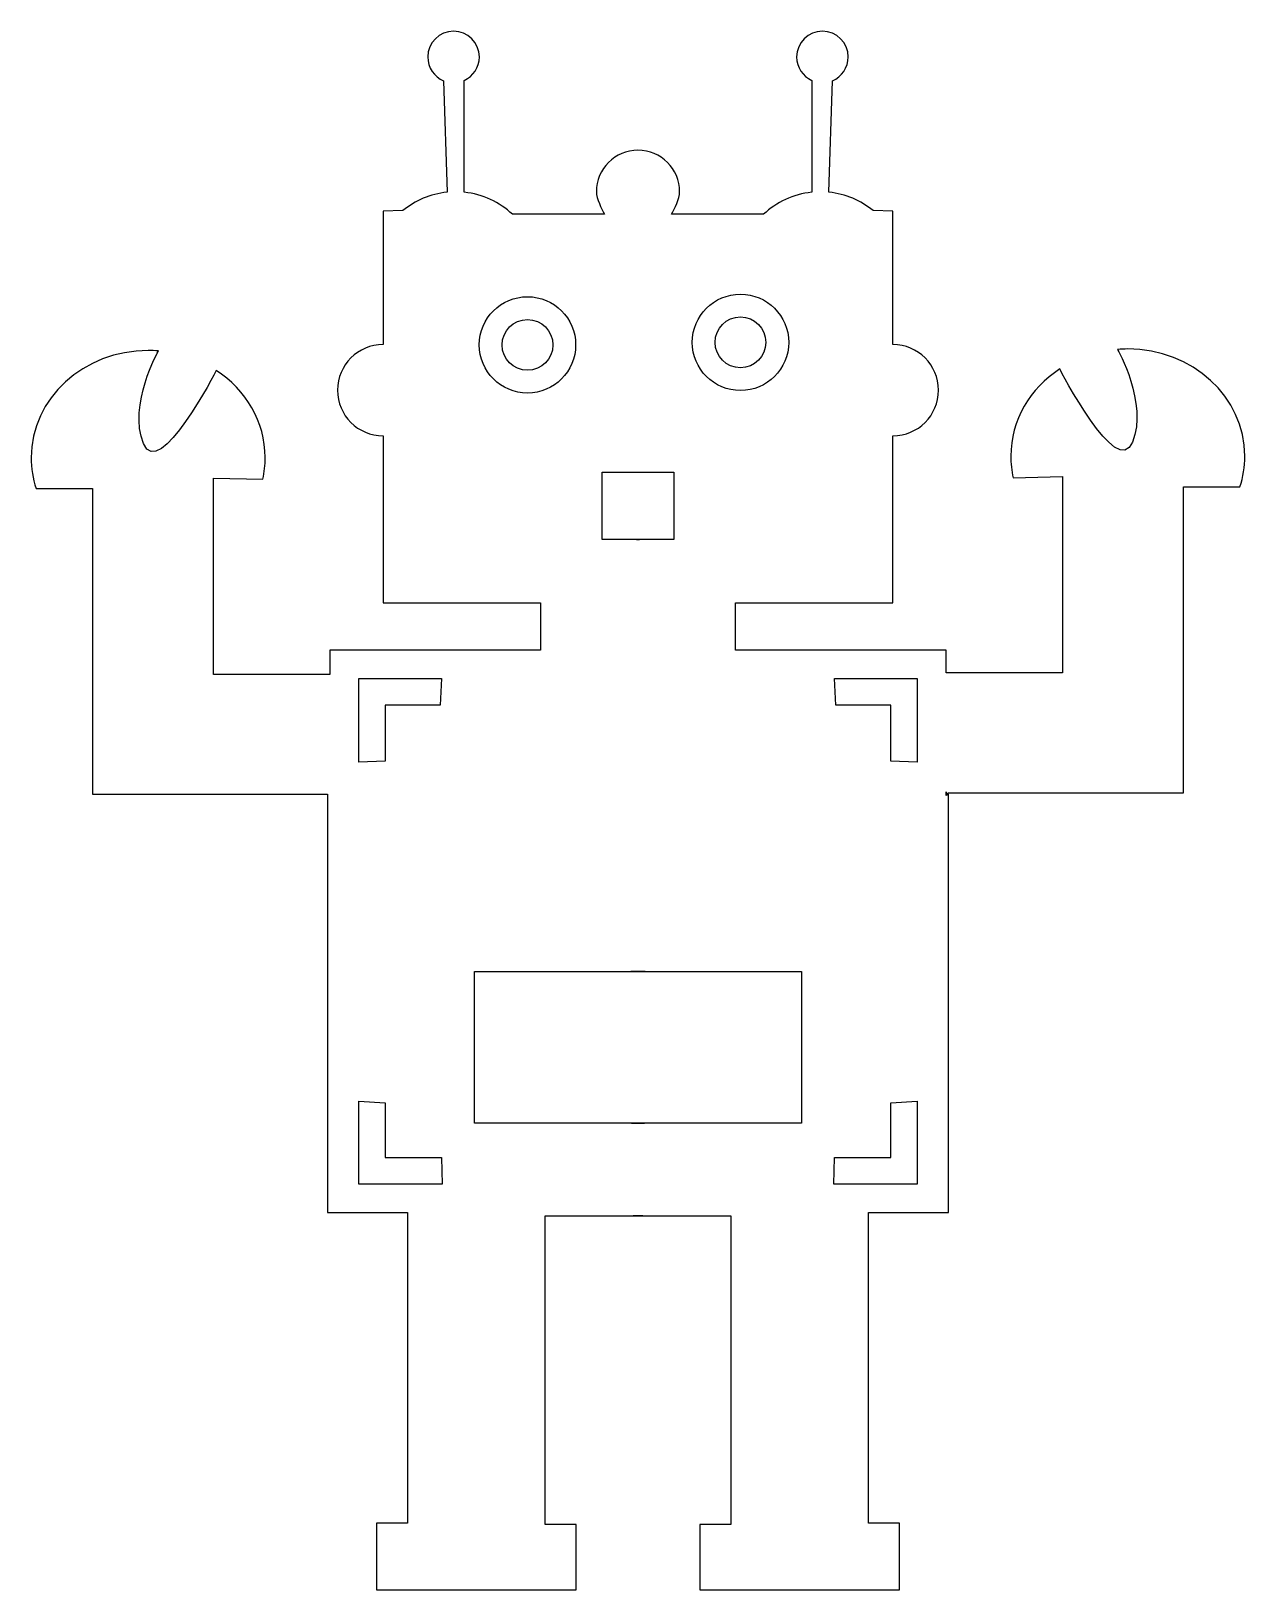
# Model space of a CAD drawing. Header units: centimetres. Extents: x -8.1 to 8.1, y -10.3 to 10.3.
import ezdxf

# ---------------------------------------------------------------- set-up
doc = ezdxf.new("R2010")
doc.units = ezdxf.units.CM
doc.header["$MEASUREMENT"] = 0
doc.layers.add('Camada 1', color=7, linetype='Continuous')

msp = doc.modelspace()

# ---------------------------------------------------------------- linework, layer by layer
at = {"layer": 'Camada 1'}
for points, knots in [([(4.08814, 0.24895), (4.08814, 0.24895), (4.08814, 0.19781), (4.08814, 0.19781), (4.08814, 0.19781), (4.08814, 0.19781), (4.11756, 0.21551), (4.11756, 0.21551), (4.11756, 0.21551), (4.11756, 0.21551), (4.11756, -5.33307), (4.11756, -5.33307), (4.11756, -5.33307), (4.11756, -5.33307), (3.05791, -5.33307), (3.05791, -5.33307), (3.05791, -5.33307), (3.05791, -5.33307), (3.05791, -9.45406), (3.05791, -9.45406), (3.05791, -9.45406), (3.05791, -9.45406), (3.47, -9.45407), (3.47, -9.45407), (3.47, -9.45407), (3.47, -9.45407), (3.47, -10.33712), (3.47, -10.33712), (3.47, -10.33712), (3.47, -10.33712), (0.8208, -10.33711), (0.8208, -10.33711), (0.8208, -10.33711), (0.8208, -10.33711), (0.8208, -9.46875), (0.8208, -9.46875), (0.8208, -9.46875), (0.8208, -9.46875), (1.23289, -9.46875), (1.23289, -9.46875), (1.23289, -9.46875), (1.23289, -9.46875), (1.23289, -5.37723), (1.23289, -5.37723), (1.23289, -5.37723), (1.23289, -5.37723), (-0.06227, -5.37723), (-0.06227, -5.37723), (-0.06227, -5.37723), (-0.06227, -5.37723), (0.0623, -5.37723), (0.0623, -5.37723), (0.0623, -5.37723), (0.0623, -5.37723), (-1.23289, -5.37723), (-1.23289, -5.37723), (-1.23289, -5.37723), (-1.23289, -5.37723), (-1.23289, -9.46875), (-1.23289, -9.46875), (-1.23289, -9.46875), (-1.23289, -9.46875), (-0.82078, -9.46875), (-0.82078, -9.46875), (-0.82078, -9.46875), (-0.82078, -9.46875), (-0.82078, -10.33711), (-0.82078, -10.33711), (-0.82078, -10.33711), (-0.82078, -10.33711), (-3.47, -10.33711), (-3.47, -10.33711), (-3.47, -10.33711), (-3.47, -10.33711), (-3.47, -9.45406), (-3.47, -9.45406), (-3.47, -9.45406), (-3.47, -9.45406), (-3.05788, -9.45407), (-3.05788, -9.45407), (-3.05788, -9.45407), (-3.05788, -9.45407), (-3.05788, -5.33305), (-3.05788, -5.33305), (-3.05788, -5.33305), (-3.05788, -5.33305), (-4.11756, -5.33305), (-4.11756, -5.33305), (-4.11756, -5.33305), (-4.11756, -5.33305), (-4.11756, 0.21553), (-4.11756, 0.21553), (-4.11756, 0.21553), (-4.11756, 0.21553), (-7.23772, 0.21553), (-7.23772, 0.21553), (-7.23772, 0.21553), (-7.23772, 0.21553), (-7.23772, 4.27278), (-7.23772, 4.27278), (-7.23772, 4.27278), (-7.23772, 4.27278), (-7.9858, 4.27278), (-7.9858, 4.27278), (-7.9858, 4.27278), (-8.02787, 4.40198), (-8.05065, 4.53887), (-8.05065, 4.68064), (-8.05065, 4.68064), (-8.05065, 5.46529), (-7.3557, 6.10129), (-6.49839, 6.10129), (-6.49839, 6.10129), (-6.45264, 6.10129), (-6.40721, 6.09946), (-6.36237, 6.09592), (-6.36237, 6.09592), (-6.36237, 6.09592), (-6.76679, 5.38147), (-6.56073, 4.86632), (-6.56073, 4.86632), (-6.35467, 4.3512), (-5.59582, 5.83655), (-5.59582, 5.83655), (-5.59582, 5.83655), (-5.20244, 5.57882), (-4.94616, 5.1571), (-4.94616, 4.68064), (-4.94616, 4.68064), (-4.94616, 4.58259), (-4.95698, 4.48681), (-4.97767, 4.39428), (-4.97767, 4.39428), (-4.97767, 4.39428), (-5.63352, 4.4101), (-5.63352, 4.4101), (-5.63352, 4.4101), (-5.63352, 4.4101), (-5.63352, 1.80507), (-5.63352, 1.80507), (-5.63352, 1.80507), (-5.63352, 1.80507), (-4.08814, 1.80507), (-4.08814, 1.80507), (-4.08814, 1.80507), (-4.08814, 1.80507), (-4.08814, 2.12884), (-4.08814, 2.12884), (-4.08814, 2.12884), (-4.08814, 2.12884), (-1.29179, 2.12884), (-1.29179, 2.12884), (-1.29179, 2.12884), (-1.29179, 2.12884), (-1.29179, 2.75278), (-1.29179, 2.75278), (-1.29179, 2.75278), (-1.29179, 2.75278), (-3.38149, 2.75278), (-3.38149, 2.75278), (-3.38149, 2.75278), (-3.38149, 2.75278), (-3.38149, 4.96999), (-3.38149, 4.96999), (-3.38149, 4.96999), (-3.71561, 4.96999), (-3.98654, 5.24095), (-3.98654, 5.57515), (-3.98654, 5.57515), (-3.98654, 5.90935), (-3.71563, 6.18031), (-3.38149, 6.18031), (-3.38149, 6.18031), (-3.38149, 6.18031), (-3.38149, 7.94967), (-3.38149, 7.94967), (-3.38149, 7.94967), (-3.38149, 7.94967), (-3.12024, 7.95639), (-3.12024, 7.95639), (-3.12024, 7.95639), (-2.95697, 8.09014), (-2.75461, 8.17801), (-2.53289, 8.20044), (-2.53289, 8.20044), (-2.53289, 8.20044), (-2.57983, 9.67994), (-2.57983, 9.67994), (-2.57983, 9.67994), (-2.70265, 9.73185), (-2.78885, 9.85343), (-2.78885, 9.99511), (-2.78885, 9.99511), (-2.7888, 10.18392), (-2.63566, 10.33709), (-2.44677, 10.33709), (-2.44677, 10.33709), (-2.25783, 10.33709), (-2.10469, 10.18392), (-2.10469, 9.99509), (-2.10469, 9.99509), (-2.10469, 9.85706), (-2.18655, 9.7381), (-2.30429, 9.68407), (-2.30429, 9.68407), (-2.30429, 9.68407), (-2.30495, 8.2001), (-2.30495, 8.2001), (-2.30495, 8.2001), (-2.05902, 8.17459), (-1.83698, 8.06834), (-1.6659, 7.9084), (-1.6659, 7.9084), (-1.6659, 7.9084), (-0.44559, 7.91041), (-0.44559, 7.91041), (-0.44559, 7.91041), (-0.48284, 7.98473), (-0.5524, 8.11731), (-0.5524, 8.20608), (-0.5524, 8.20608), (-0.5524, 8.51117), (-0.30507, 8.75856), (-0.00003, 8.75856), (-0.00003, 8.75856), (0.30514, 8.75856), (0.55261, 8.51117), (0.55261, 8.20608), (0.55261, 8.20608), (0.55261, 8.11731), (0.48289, 7.98473), (0.44567, 7.91041), (0.44567, 7.91041), (0.44567, 7.91041), (1.66609, 7.9084), (1.66609, 7.9084), (1.66609, 7.9084), (1.8372, 8.06834), (2.0591, 8.1746), (2.30503, 8.2001), (2.30503, 8.2001), (2.30503, 8.2001), (2.30447, 9.68407), (2.30447, 9.68407), (2.30447, 9.68407), (2.18662, 9.7381), (2.10484, 9.85705), (2.10484, 9.99509), (2.10484, 9.99509), (2.1048, 10.18392), (2.25786, 10.33709), (2.44677, 10.33709), (2.44677, 10.33709), (2.63571, 10.33709), (2.78872, 10.18392), (2.78872, 9.99509), (2.78872, 9.99509), (2.78872, 9.85343), (2.7026, 9.73183), (2.57983, 9.67992), (2.57983, 9.67992), (2.57983, 9.67992), (2.53303, 8.20042), (2.53303, 8.20042), (2.53303, 8.20042), (2.75454, 8.17801), (2.95687, 8.09012), (3.12009, 7.95637), (3.12009, 7.95637), (3.12009, 7.95637), (3.38134, 7.94965), (3.38134, 7.94965), (3.38134, 7.94965), (3.38134, 7.94965), (3.38134, 6.18028), (3.38134, 6.18028), (3.38134, 6.18028), (3.71559, 6.18028), (3.9866, 5.90932), (3.9866, 5.57512), (3.9866, 5.57512), (3.9866, 5.24092), (3.71559, 4.96996), (3.38134, 4.96996), (3.38134, 4.96996), (3.38134, 4.96996), (3.38134, 2.75275), (3.38134, 2.75275), (3.38134, 2.75275), (3.38134, 2.75275), (1.29176, 2.75275), (1.29176, 2.75275), (1.29176, 2.75275), (1.29176, 2.75275), (1.29176, 2.12881), (1.29176, 2.12881), (1.29176, 2.12881), (1.29176, 2.12881), (4.08809, 2.12881), (4.08809, 2.12881), (4.08809, 2.12881), (4.08809, 2.12881), (4.08809, 1.85613), (4.08809, 1.85613), (4.08809, 1.85613), (4.08809, 1.85613), (4.08809, 1.82544), (4.08809, 1.82544), (4.08809, 1.82544), (4.08809, 1.82544), (5.63344, 1.82544), (5.63344, 1.82544), (5.63344, 1.82544), (5.63344, 1.82544), (5.63344, 4.43047), (5.63344, 4.43047), (5.63344, 4.43047), (5.63344, 4.43047), (4.9777, 4.41465), (4.9777, 4.41465), (4.9777, 4.41465), (4.95704, 4.50717), (4.94608, 4.60295), (4.94608, 4.70101), (4.94608, 4.70101), (4.94608, 5.17752), (5.20241, 5.59922), (5.59574, 5.85692), (5.59574, 5.85692), (5.59574, 5.85692), (6.35464, 4.37158), (6.56068, 4.88669), (6.56068, 4.88669), (6.76676, 5.40183), (6.36237, 6.11626), (6.36237, 6.11626), (6.36237, 6.11626), (6.40719, 6.11983), (6.45249, 6.12166), (6.49839, 6.12166), (6.49839, 6.12166), (7.35569, 6.12166), (8.05062, 5.48563), (8.05062, 4.70101), (8.05062, 4.70101), (8.05062, 4.55925), (8.02802, 4.42235), (7.98572, 4.29315), (7.98572, 4.29315), (7.98572, 4.29315), (7.23772, 4.29316), (7.23772, 4.29316), (7.23772, 4.29316), (7.23772, 4.29316), (7.23772, 0.23591), (7.23772, 0.23591), (7.23772, 0.23591), (7.23772, 0.23591), (4.11757, 0.2359), (4.11757, 0.2359), (4.11757, 0.2359), (4.11757, 0.2359), (4.08815, 0.21817), (4.08815, 0.21817), (4.08815, 0.21817), (4.08815, 0.21817), (4.08814, 0.24895), (4.08814, 0.24895)], [0, 0, 0, 0, 0.01075269, 0.01075269, 0.01075269, 0.01075269, 0.02150538, 0.02150538, 0.02150538, 0.02150538, 0.03225806, 0.03225806, 0.03225806, 0.03225806, 0.04301075, 0.04301075, 0.04301075, 0.04301075, 0.05376344, 0.05376344, 0.05376344, 0.05376344, 0.06451613, 0.06451613, 0.06451613, 0.06451613, 0.07526882, 0.07526882, 0.07526882, 0.07526882, 0.08602151, 0.08602151, 0.08602151, 0.08602151, 0.09677419, 0.09677419, 0.09677419, 0.09677419, 0.10752688, 0.10752688, 0.10752688, 0.10752688, 0.11827957, 0.11827957, 0.11827957, 0.11827957, 0.12903226, 0.12903226, 0.12903226, 0.12903226, 0.13978495, 0.13978495, 0.13978495, 0.13978495, 0.15053763, 0.15053763, 0.15053763, 0.15053763, 0.16129032, 0.16129032, 0.16129032, 0.16129032, 0.17204301, 0.17204301, 0.17204301, 0.17204301, 0.1827957, 0.1827957, 0.1827957, 0.1827957, 0.19354839, 0.19354839, 0.19354839, 0.19354839, 0.20430108, 0.20430108, 0.20430108, 0.20430108, 0.21505376, 0.21505376, 0.21505376, 0.21505376, 0.22580645, 0.22580645, 0.22580645, 0.22580645, 0.23655914, 0.23655914, 0.23655914, 0.23655914, 0.24731183, 0.24731183, 0.24731183, 0.24731183, 0.25806452, 0.25806452, 0.25806452, 0.25806452, 0.2688172, 0.2688172, 0.2688172, 0.2688172, 0.27956989, 0.27956989, 0.27956989, 0.27956989, 0.29032258, 0.29032258, 0.29032258, 0.29032258, 0.30107527, 0.30107527, 0.30107527, 0.30107527, 0.31182796, 0.31182796, 0.31182796, 0.31182796, 0.32258065, 0.32258065, 0.32258065, 0.32258065, 0.33333333, 0.33333333, 0.33333333, 0.33333333, 0.34408602, 0.34408602, 0.34408602, 0.34408602, 0.35483871, 0.35483871, 0.35483871, 0.35483871, 0.3655914, 0.3655914, 0.3655914, 0.3655914, 0.37634409, 0.37634409, 0.37634409, 0.37634409, 0.38709677, 0.38709677, 0.38709677, 0.38709677, 0.39784946, 0.39784946, 0.39784946, 0.39784946, 0.40860215, 0.40860215, 0.40860215, 0.40860215, 0.41935484, 0.41935484, 0.41935484, 0.41935484, 0.43010753, 0.43010753, 0.43010753, 0.43010753, 0.44086022, 0.44086022, 0.44086022, 0.44086022, 0.4516129, 0.4516129, 0.4516129, 0.4516129, 0.46236559, 0.46236559, 0.46236559, 0.46236559, 0.47311828, 0.47311828, 0.47311828, 0.47311828, 0.48387097, 0.48387097, 0.48387097, 0.48387097, 0.49462366, 0.49462366, 0.49462366, 0.49462366, 0.50537634, 0.50537634, 0.50537634, 0.50537634, 0.51612903, 0.51612903, 0.51612903, 0.51612903, 0.52688172, 0.52688172, 0.52688172, 0.52688172, 0.53763441, 0.53763441, 0.53763441, 0.53763441, 0.5483871, 0.5483871, 0.5483871, 0.5483871, 0.55913978, 0.55913978, 0.55913978, 0.55913978, 0.56989247, 0.56989247, 0.56989247, 0.56989247, 0.58064516, 0.58064516, 0.58064516, 0.58064516, 0.59139785, 0.59139785, 0.59139785, 0.59139785, 0.60215054, 0.60215054, 0.60215054, 0.60215054, 0.61290323, 0.61290323, 0.61290323, 0.61290323, 0.62365591, 0.62365591, 0.62365591, 0.62365591, 0.6344086, 0.6344086, 0.6344086, 0.6344086, 0.64516129, 0.64516129, 0.64516129, 0.64516129, 0.65591398, 0.65591398, 0.65591398, 0.65591398, 0.66666667, 0.66666667, 0.66666667, 0.66666667, 0.67741935, 0.67741935, 0.67741935, 0.67741935, 0.68817204, 0.68817204, 0.68817204, 0.68817204, 0.69892473, 0.69892473, 0.69892473, 0.69892473, 0.70967742, 0.70967742, 0.70967742, 0.70967742, 0.72043011, 0.72043011, 0.72043011, 0.72043011, 0.7311828, 0.7311828, 0.7311828, 0.7311828, 0.74193548, 0.74193548, 0.74193548, 0.74193548, 0.75268817, 0.75268817, 0.75268817, 0.75268817, 0.76344086, 0.76344086, 0.76344086, 0.76344086, 0.77419355, 0.77419355, 0.77419355, 0.77419355, 0.78494624, 0.78494624, 0.78494624, 0.78494624, 0.79569892, 0.79569892, 0.79569892, 0.79569892, 0.80645161, 0.80645161, 0.80645161, 0.80645161, 0.8172043, 0.8172043, 0.8172043, 0.8172043, 0.82795699, 0.82795699, 0.82795699, 0.82795699, 0.83870968, 0.83870968, 0.83870968, 0.83870968, 0.84946237, 0.84946237, 0.84946237, 0.84946237, 0.86021505, 0.86021505, 0.86021505, 0.86021505, 0.87096774, 0.87096774, 0.87096774, 0.87096774, 0.88172043, 0.88172043, 0.88172043, 0.88172043, 0.89247312, 0.89247312, 0.89247312, 0.89247312, 0.90322581, 0.90322581, 0.90322581, 0.90322581, 0.91397849, 0.91397849, 0.91397849, 0.91397849, 0.92473118, 0.92473118, 0.92473118, 0.92473118, 0.93548387, 0.93548387, 0.93548387, 0.93548387, 0.94623656, 0.94623656, 0.94623656, 0.94623656, 0.95698925, 0.95698925, 0.95698925, 0.95698925, 0.96774194, 0.96774194, 0.96774194, 0.96774194, 0.97849462, 0.97849462, 0.97849462, 0.97849462, 1, 1, 1, 1]), ([(1.3596, 5.57027), (1.71261, 5.57027), (1.99883, 5.85644), (1.99883, 6.20945), (1.99883, 6.20945), (1.99883, 6.56243), (1.7126, 6.84863), (1.3596, 6.84863), (1.3596, 6.84863), (1.00662, 6.84863), (0.72042, 6.56243), (0.72042, 6.20945), (0.72042, 6.20945), (0.72042, 5.85645), (1.00662, 5.57027), (1.3596, 5.57027)], [0, 0, 0, 0, 0.2, 0.2, 0.2, 0.2, 0.4, 0.4, 0.4, 0.4, 0.6, 0.6, 0.6, 0.6, 1, 1, 1, 1]), ([(-1.46607, 5.53656), (-1.11306, 5.53656), (-0.827, 5.82276), (-0.827, 6.17577), (-0.827, 6.17577), (-0.827, 6.52875), (-1.11307, 6.81495), (-1.46607, 6.81495), (-1.46607, 6.81495), (-1.81905, 6.81495), (-2.10538, 6.52878), (-2.10538, 6.17577), (-2.10538, 6.17577), (-2.10538, 5.82276), (-1.81908, 5.53656), (-1.46607, 5.53656)], [0, 0, 0, 0, 0.2, 0.2, 0.2, 0.2, 0.4, 0.4, 0.4, 0.4, 0.6, 0.6, 0.6, 0.6, 1, 1, 1, 1]), ([(-1.46607, 5.83933), (-1.28025, 5.83933), (-1.12963, 5.98993), (-1.12963, 6.17577), (-1.12963, 6.17577), (-1.12963, 6.36156), (-1.28026, 6.51219), (-1.46607, 6.51219), (-1.46607, 6.51219), (-1.65188, 6.51219), (-1.80249, 6.36156), (-1.80249, 6.17577), (-1.80249, 6.17577), (-1.80251, 5.98993), (-1.65189, 5.83933), (-1.46607, 5.83933)], [0, 0, 0, 0, 0.2, 0.2, 0.2, 0.2, 0.4, 0.4, 0.4, 0.4, 0.6, 0.6, 0.6, 0.6, 1, 1, 1, 1]), ([(1.3596, 5.87301), (1.54542, 5.87301), (1.69607, 6.02364), (1.69607, 6.20945), (1.69607, 6.20945), (1.69607, 6.39526), (1.54544, 6.54589), (1.3596, 6.54589), (1.3596, 6.54589), (1.17381, 6.54589), (1.02318, 6.39526), (1.02318, 6.20945), (1.02318, 6.20945), (1.02318, 6.02364), (1.17381, 5.87301), (1.3596, 5.87301)], [0, 0, 0, 0, 0.2, 0.2, 0.2, 0.2, 0.4, 0.4, 0.4, 0.4, 0.6, 0.6, 0.6, 0.6, 1, 1, 1, 1]), ([(-0.01798, 3.59569), (-0.01798, 3.59569), (0.4738, 3.59569), (0.4738, 3.59569), (0.4738, 3.59569), (0.4738, 3.59569), (0.4738, 4.48858), (0.4738, 4.48858), (0.4738, 4.48858), (0.4738, 4.48858), (0.00155, 4.48858), (0.00155, 4.48858), (0.00155, 4.48858), (0.00155, 4.48858), (-0.00157, 4.48858), (-0.00157, 4.48858), (-0.00157, 4.48858), (-0.00157, 4.48858), (-0.47391, 4.48858), (-0.47391, 4.48858), (-0.47391, 4.48858), (-0.47391, 4.48858), (-0.47391, 3.59569), (-0.47391, 3.59569), (-0.47391, 3.59569), (-0.47391, 3.59569), (0.01811, 3.59569), (0.01811, 3.59569), (0.01811, 3.59569), (0.01811, 3.59569), (-0.01798, 3.59569), (-0.01798, 3.59569)], [0, 0, 0, 0, 0.11111111, 0.11111111, 0.11111111, 0.11111111, 0.22222222, 0.22222222, 0.22222222, 0.22222222, 0.33333333, 0.33333333, 0.33333333, 0.33333333, 0.44444444, 0.44444444, 0.44444444, 0.44444444, 0.55555556, 0.55555556, 0.55555556, 0.55555556, 0.66666667, 0.66666667, 0.66666667, 0.66666667, 0.77777778, 0.77777778, 0.77777778, 0.77777778, 1, 1, 1, 1]), ([(-2.60669, 1.75107), (-2.60669, 1.75107), (-3.70545, 1.75107), (-3.70545, 1.75107), (-3.70545, 1.75107), (-3.70545, 1.75107), (-3.70545, 0.64233), (-3.70545, 0.64233), (-3.70545, 0.64233), (-3.70545, 0.64233), (-3.3522, 0.65217), (-3.3522, 0.65217), (-3.3522, 0.65217), (-3.3522, 0.65217), (-3.3522, 1.39785), (-3.3522, 1.39785), (-3.3522, 1.39785), (-3.3522, 1.39785), (-2.62621, 1.39785), (-2.62621, 1.39785), (-2.62621, 1.39785), (-2.62621, 1.39785), (-2.60669, 1.75107), (-2.60669, 1.75107)], [0, 0, 0, 0, 0.14285714, 0.14285714, 0.14285714, 0.14285714, 0.28571429, 0.28571429, 0.28571429, 0.28571429, 0.42857143, 0.42857143, 0.42857143, 0.42857143, 0.57142857, 0.57142857, 0.57142857, 0.57142857, 0.71428571, 0.71428571, 0.71428571, 0.71428571, 1, 1, 1, 1]), ([(2.62629, 1.39785), (2.62629, 1.39785), (3.35234, 1.39785), (3.35234, 1.39785), (3.35234, 1.39785), (3.35234, 1.39785), (3.35234, 0.65217), (3.35234, 0.65217), (3.35234, 0.65217), (3.35234, 0.65217), (3.70561, 0.64233), (3.70561, 0.64233), (3.70561, 0.64233), (3.70561, 0.64233), (3.70561, 1.75107), (3.70561, 1.75107), (3.70561, 1.75107), (3.70561, 1.75107), (2.60664, 1.75107), (2.60664, 1.75107), (2.60664, 1.75107), (2.60664, 1.75107), (2.62629, 1.39785), (2.62629, 1.39785)], [0, 0, 0, 0, 0.14285714, 0.14285714, 0.14285714, 0.14285714, 0.28571429, 0.28571429, 0.28571429, 0.28571429, 0.42857143, 0.42857143, 0.42857143, 0.42857143, 0.57142857, 0.57142857, 0.57142857, 0.57142857, 0.71428571, 0.71428571, 0.71428571, 0.71428571, 1, 1, 1, 1]), ([(-0.08672, -4.14589), (-0.08672, -4.14589), (2.16991, -4.14589), (2.16991, -4.14589), (2.16991, -4.14589), (2.16991, -4.14589), (2.16991, -2.13447), (2.16991, -2.13447), (2.16991, -2.13447), (2.16991, -2.13447), (-0.09661, -2.13447), (-0.09661, -2.13447), (-0.09661, -2.13447), (-0.09661, -2.13447), (0.09667, -2.13447), (0.09667, -2.13447), (0.09667, -2.13447), (0.09667, -2.13447), (-2.16997, -2.13447), (-2.16997, -2.13447), (-2.16997, -2.13447), (-2.16997, -2.13447), (-2.16997, -4.14589), (-2.16997, -4.14589), (-2.16997, -4.14589), (-2.16997, -4.14589), (0.08682, -4.14589), (0.08682, -4.14589), (0.08682, -4.14589), (0.08682, -4.14589), (-0.08672, -4.14589), (-0.08672, -4.14589)], [0, 0, 0, 0, 0.11111111, 0.11111111, 0.11111111, 0.11111111, 0.22222222, 0.22222222, 0.22222222, 0.22222222, 0.33333333, 0.33333333, 0.33333333, 0.33333333, 0.44444444, 0.44444444, 0.44444444, 0.44444444, 0.55555556, 0.55555556, 0.55555556, 0.55555556, 0.66666667, 0.66666667, 0.66666667, 0.66666667, 0.77777778, 0.77777778, 0.77777778, 0.77777778, 1, 1, 1, 1]), ([(-3.70545, -3.85643), (-3.70545, -3.85643), (-3.70545, -4.95519), (-3.70545, -4.95519), (-3.70545, -4.95519), (-3.70545, -4.95519), (-2.59679, -4.9552), (-2.59679, -4.9552), (-2.59679, -4.9552), (-2.59679, -4.9552), (-2.60655, -4.60198), (-2.60655, -4.60198), (-2.60655, -4.60198), (-2.60655, -4.60198), (-3.35223, -4.60198), (-3.35223, -4.60198), (-3.35223, -4.60198), (-3.35223, -4.60198), (-3.35223, -3.87596), (-3.35223, -3.87596), (-3.35223, -3.87596), (-3.35223, -3.87596), (-3.70545, -3.85643), (-3.70545, -3.85643)], [0, 0, 0, 0, 0.14285714, 0.14285714, 0.14285714, 0.14285714, 0.28571429, 0.28571429, 0.28571429, 0.28571429, 0.42857143, 0.42857143, 0.42857143, 0.42857143, 0.57142857, 0.57142857, 0.57142857, 0.57142857, 0.71428571, 0.71428571, 0.71428571, 0.71428571, 1, 1, 1, 1]), ([(3.35228, -3.87599), (3.35228, -3.87599), (3.35228, -4.60201), (3.35228, -4.60201), (3.35228, -4.60201), (3.35228, -4.60201), (2.60664, -4.602), (2.60664, -4.602), (2.60664, -4.602), (2.60664, -4.602), (2.59682, -4.95522), (2.59682, -4.95522), (2.59682, -4.95522), (2.59682, -4.95522), (3.70561, -4.95522), (3.70561, -4.95522), (3.70561, -4.95522), (3.70561, -4.95522), (3.70561, -3.85646), (3.70561, -3.85646), (3.70561, -3.85646), (3.70561, -3.85646), (3.35228, -3.87599), (3.35228, -3.87599)], [0, 0, 0, 0, 0.14285714, 0.14285714, 0.14285714, 0.14285714, 0.28571429, 0.28571429, 0.28571429, 0.28571429, 0.42857143, 0.42857143, 0.42857143, 0.42857143, 0.57142857, 0.57142857, 0.57142857, 0.57142857, 0.71428571, 0.71428571, 0.71428571, 0.71428571, 1, 1, 1, 1])]:
    msp.add_open_spline(points, degree=3, knots=knots, dxfattribs=at)

doc.saveas('drawing.dxf')
